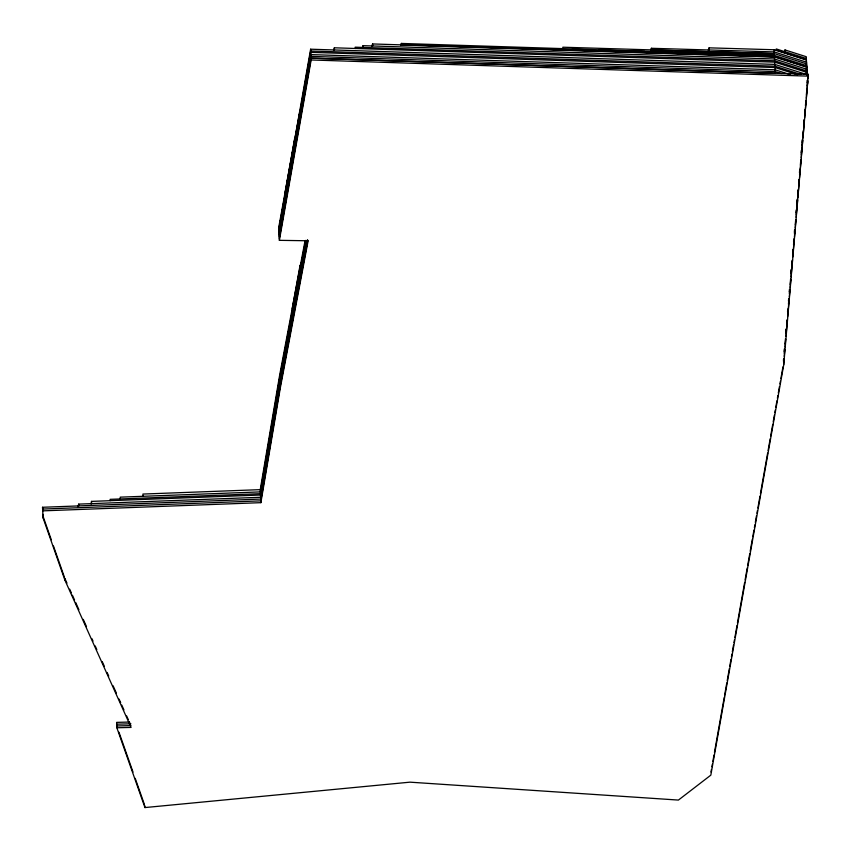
<?xml version="1.0" encoding="UTF-8"?>
<svg xmlns="http://www.w3.org/2000/svg" width="851" height="851" viewBox="0 0 851 851"><rect width="100%" height="100%" fill="white"/><g stroke="black" fill="none" stroke-linecap="round" stroke-linejoin="round"><path stroke-width="1.28" d="M806.291 64.836L806.525 62.187L774.197 51.911L651.398 48.284L650.579 50.762M806.376 66.538L806.599 63.889L774.282 53.613L562.851 47.209L562.937 49.007M806.354 69.654L806.695 65.687L774.367 55.411L401.364 43.433L400.672 45.497M806.312 72.505L806.748 66.835L774.421 56.56L401.417 44.582M806.418 74.569L806.865 69.282L774.538 58.996L363.069 45.667L362.239 48.167M806.62 75.048L806.961 71.069L774.633 60.793L355.175 47.177L355.25 48.528M806.791 75.069L807.025 72.42L774.697 62.144L334.369 47.794L333.528 50.305M784.154 351.442L784.388 348.793M785.856 331.582L786.09 328.933M787.558 311.721L787.781 309.073M788.462 301.137L788.696 298.488M789.26 291.872L789.483 289.223M790.962 272.012L791.185 269.363M792.664 252.151L792.887 249.503M793.568 241.556L793.792 238.918M794.355 232.291L794.589 229.642M796.057 212.442L796.291 209.793M796.962 201.847L797.196 199.198M797.759 192.581L797.983 189.933M798.663 181.986L798.898 179.338M799.461 172.721L799.685 170.072M801.163 152.861L801.387 150.212M802.067 142.277L802.291 139.628M803.769 122.416L803.993 119.768M807.163 82.696L807.397 80.058L807.567 83.643M783.569 361.175L783.792 358.526M784.25 353.239L784.59 349.261M785.037 343.964L785.494 338.677M785.941 333.379L786.281 329.411M786.739 324.114L787.079 320.136M787.643 313.519L787.983 309.551M788.441 304.254L788.898 298.956M789.345 293.659L789.685 289.691M790.143 284.394L790.59 279.096M791.047 273.809L791.387 269.831M791.845 264.533L792.185 260.566M792.749 253.949L793.089 249.981M793.536 244.684L793.994 239.386M794.451 234.089L794.791 230.121M795.238 224.824L795.696 219.526M796.142 214.229L796.483 210.261M796.94 204.963L797.398 199.666M797.844 194.379L798.185 190.401M798.642 185.114L799.1 179.816M799.546 174.519L800.004 169.221M800.344 165.254L800.791 159.956M801.248 154.659L801.589 150.691M802.046 145.393L802.493 140.096M802.95 134.798L803.291 130.831M803.738 125.533L804.195 120.236M804.652 114.949L805.099 109.651M805.44 105.684L805.897 100.386M806.354 95.089L806.684 91.121M807.142 85.823L807.482 81.845M783.654 362.973L783.994 359.005M784.218 356.356L784.792 349.74M785.016 347.091L785.696 339.145M785.92 336.496L787.398 319.285M787.622 316.636L789.09 299.435M789.324 296.776L789.888 290.159M790.111 287.51L790.792 279.575M791.026 276.915L792.494 259.715M792.717 257.055L794.196 239.844M794.419 237.206L794.983 230.578M795.217 227.94L795.898 219.984M796.121 217.356L797.6 200.123M797.823 197.496L799.291 180.263M799.525 177.636L800.993 160.403M801.227 157.775L802.695 140.543M802.918 137.926L804.397 120.682M804.62 118.066L806.099 100.822M806.322 98.205L807.79 80.962M808.024 78.313L808.365 74.345L311.062 58.176L279.298 238.535M129.522 722.052L116.619 722.371L116.853 727.765L144.947 807.567L409.969 782.165L678.417 800.078L710.83 775.144L783.739 364.771L808.365 74.345M307.466 239.791L280.181 384.152L260.704 499.069L42.55 507.27L42.731 510.866L260.874 502.664L260.246 489.644L279.724 374.717L305.041 240.769M260.874 502.664L280.351 387.737L308.136 240.78L279.383 240.333L278.745 227.313L299.807 111.747L299.924 113.991M805.886 74.271L774.804 64.389L310.626 49.198L278.851 229.557L291.404 160.743M278.947 231.355L310.711 50.996L774.889 66.187L801.004 74.484M279.011 232.706L310.775 52.337L774.963 67.527L797.334 74.643M279.117 234.95L310.892 54.592L775.07 69.771L789.983 74.516M279.213 236.748L310.977 56.379L775.155 71.569L781.378 73.548M279.383 240.333L311.147 59.974L310.626 49.198M710.968 772.038L711.436 769.421M711.904 766.804L712.361 764.198M712.83 761.581L713.989 755.05M714.457 752.433L724.254 697.267M724.669 694.927L726.807 682.906M727.222 680.555L729.36 668.535M729.775 666.173L730.977 659.397M731.403 657.025L731.913 654.174M732.339 651.802L733.53 645.037M733.956 642.654L734.466 639.814M734.892 637.42L737.019 625.442M737.445 623.049L744.668 582.35M745.104 579.925L747.221 567.989M747.657 565.543L749.774 553.629M750.21 551.171L752.327 539.257M752.773 536.79L753.954 530.12M754.39 527.641L754.88 524.897M755.326 522.418L756.507 515.759M756.954 513.27L757.433 510.536M757.879 508.036L759.986 496.165M760.432 493.665L767.645 453.072M768.091 450.541L770.198 438.712M770.644 436.159L772.751 424.351M773.208 421.788L774.367 415.203M774.825 412.639L775.304 409.98M775.761 407.406L776.92 400.842M777.388 398.257L777.857 395.619M778.314 393.034L779.473 386.482M779.942 383.886L780.41 381.259M780.867 378.652L782.963 366.887M91.057 503.952L91.525 501.388L260.502 495.027L279.979 380.11L306.286 240.95M291.872 158.148L293.052 151.648M293.531 149.053L293.999 146.457M294.478 143.862L294.946 141.266M301.85 262.246L299.999 265.725L292.148 308.977M305.637 240.407L279.83 376.961L260.353 491.889L120.214 497.154L120.31 498.952M305.977 240.907L279.915 378.759L260.438 493.686L110.119 499.335L110.183 500.686M306.892 240.599L280.096 382.354L260.619 497.271L78.728 504.111L77.898 506.59M307.796 240.29L280.266 385.939L260.789 500.867L42.635 509.068M371.749 46.465L372.578 43.944L774.442 56.932L806.769 67.208M708.287 50.315L709.117 47.837L774.091 49.752L806.418 60.027M784.165 52.411L784.994 49.943L806.248 56.709L807.131 74.665M260.246 489.644L142.915 494.059L143.032 496.303M116.715 724.169L130.905 723.818M116.768 725.967L130.99 725.616M116.853 727.765L131.086 727.414L64.889 580.095L43.093 517.961L42.55 507.27M774.282 53.613L651.483 49.996L651.398 48.284M572.191 49.284L588.052 49.762M598.615 50.081L617.113 50.645M625.049 50.89L644.867 51.485M651.472 51.688L672.62 52.326M677.907 52.485L774.367 55.411M774.442 56.932L401.438 44.965L401.364 43.433M311.062 58.176L775.24 73.367L774.091 49.752M311.147 59.974L808.45 76.143M806.344 58.506L776.272 48.943L776.346 50.475M776.335 50.092L806.397 59.655M66.974 583.126L64.804 578.297L64.889 580.095M69.686 589.169L71.314 592.785M72.399 595.2L74.569 600.029M75.654 602.444L78.909 609.688M83.249 619.358L86.504 626.602M91.929 638.675L93.014 641.09M95.184 645.92L96.812 649.547M102.237 661.621L104.407 666.45M107.12 672.481L108.747 676.109M113.087 685.768L116.342 693.012M119.055 699.054L120.682 702.671M121.767 705.085L123.938 709.915M126.65 715.957L128.278 719.574M129.363 721.988L130.448 724.403M43.007 516.163L51.294 539.768M53.464 545.991L64.368 577.052M118.959 732.2L133.022 772.102M135.203 778.335L144.415 804.525M784.994 49.943L785.079 51.741M783.473 359.377L783.739 364.771M709.117 47.837L709.223 49.986M372.578 43.944L372.685 46.007M363.069 45.667L363.154 47.465M334.369 47.794L334.475 50.039M294.871 138.83L294.808 137.49L284.553 195.485M299.999 265.725L300.063 267.076M279.724 374.717L280.351 387.737M144.861 805.769L144.947 807.567M91.525 501.388L91.631 503.632M78.728 504.111L78.813 505.909M42.922 514.366L43.093 517.961"/></g></svg>
